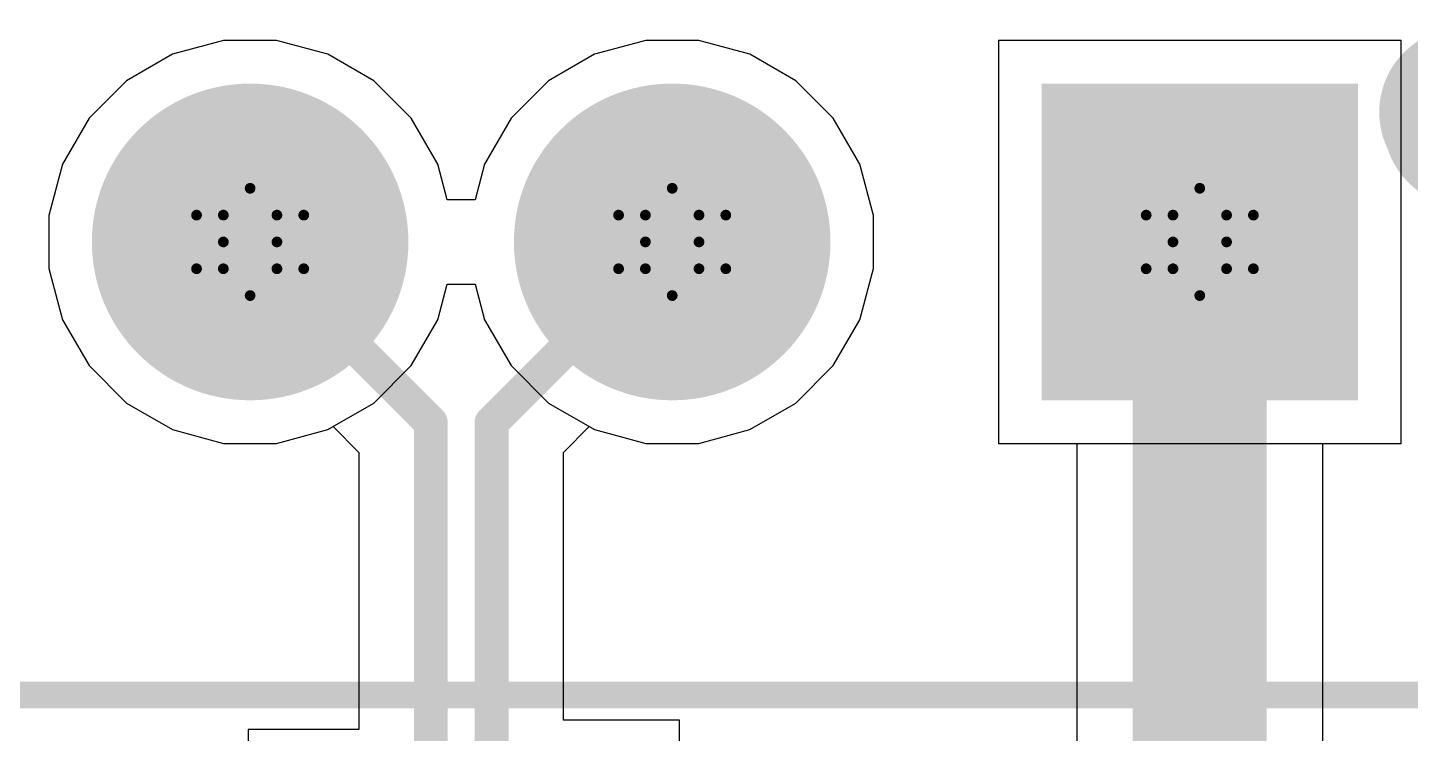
# Model space of a CAD drawing. Header units: inches. Extents: x 0 to 5271, y 0 to 5417.
# Drawn here: x 90.93 to 97.48, y 93.14 to 96.49 of the extents above; entities that cross this region are included whole.
import ezdxf

# ---------------------------------------------------------------- set-up
doc = ezdxf.new("R2010")
doc.units = ezdxf.units.IN
for name, color, linetype in [('Bottom Layer', 5, 'Continuous'), ('Bottom Solder', 6, 'Continuous'), ('Drill Drawing', 1, 'Continuous'), ('L2_GND1', 16, 'Continuous'), ('L3_SIG1', 76, 'Continuous'), ('L4_PWR', 90, 'Continuous'), ('L5_GND2', 156, 'Continuous'), ('L6_SIG2', 130, 'Continuous'), ('L7_GND3', 216, 'Continuous'), ('Mechanical 15', 56, 'Continuous'), ('Multi-Layer', 9, 'Continuous'), ('Pad Holes', 156, 'Continuous'), ('Top Layer', 1, 'Continuous'), ('Top Overlay', 2, 'Continuous'), ('Top Solder', 216, 'Continuous')]:
    doc.layers.add(name, color=color, linetype=linetype)

# ---------------------------------------------------------------- blocks, each defined once
blk = doc.blocks.new('U224_081N_1BR61_529')
at = {"layer": 'Bottom Layer'}
blk.add_hatch(color=5, dxfattribs=at).paths.add_polyline_path([(-4.20001954, 3.0250003), (-2.80002234, 3.0250003), (-2.80002234, 1.6250031), (-4.20001954, 1.6250031)])
h = blk.add_hatch(color=5, dxfattribs=at)
edge = h.paths.add_edge_path()
edge.add_arc((-1.00000054, 2.3250017), 0.6999985999999999, 0, 360)
h = blk.add_hatch(color=5, dxfattribs=at)
edge = h.paths.add_edge_path()
edge.add_arc((0.99999546, 2.3250017), 0.6999985999999999, 0, 360)
at = {"layer": 'Bottom Solder'}
blk.add_hatch(color=6, dxfattribs=at).paths.add_polyline_path([(-4.25003214, 3.0750129), (-2.75000974, 3.0750129), (-2.75000974, 1.5749905), (-4.25003214, 1.5749905)])
h = blk.add_hatch(color=6, dxfattribs=at)
edge = h.paths.add_edge_path()
edge.add_arc((-1.00000054, 2.3250017), 0.7500111999999999, 0, 360)
h = blk.add_hatch(color=6, dxfattribs=at)
edge = h.paths.add_edge_path()
edge.add_arc((0.99999546, 2.3250017), 0.7500111999999999, 0, 360)
at = {"layer": 'L2_GND1'}
blk.add_hatch(color=16, dxfattribs=at).paths.add_polyline_path([(-4.20001954, 3.0250003), (-2.80002234, 3.0250003), (-2.80002234, 1.6250031), (-4.20001954, 1.6250031)])
h = blk.add_hatch(color=16, dxfattribs=at)
edge = h.paths.add_edge_path()
edge.add_arc((-1.00000054, 2.3250017), 0.6999985999999999, 0, 360)
h = blk.add_hatch(color=16, dxfattribs=at)
edge = h.paths.add_edge_path()
edge.add_arc((0.99999546, 2.3250017), 0.6999985999999999, 0, 360)
at = {"layer": 'L3_SIG1'}
blk.add_hatch(color=76, dxfattribs=at).paths.add_polyline_path([(-4.20001954, 3.0250003), (-2.80002234, 3.0250003), (-2.80002234, 1.6250031), (-4.20001954, 1.6250031)])
h = blk.add_hatch(color=76, dxfattribs=at)
edge = h.paths.add_edge_path()
edge.add_arc((-1.00000054, 2.3250017), 0.6999985999999999, 0, 360)
h = blk.add_hatch(color=76, dxfattribs=at)
edge = h.paths.add_edge_path()
edge.add_arc((0.99999546, 2.3250017), 0.6999985999999999, 0, 360)
at = {"layer": 'L4_PWR'}
blk.add_hatch(color=90, dxfattribs=at).paths.add_polyline_path([(-4.20001954, 3.0250003), (-2.80002234, 3.0250003), (-2.80002234, 1.6250031), (-4.20001954, 1.6250031)])
h = blk.add_hatch(color=90, dxfattribs=at)
edge = h.paths.add_edge_path()
edge.add_arc((-1.00000054, 2.3250017), 0.6999985999999999, 0, 360)
h = blk.add_hatch(color=90, dxfattribs=at)
edge = h.paths.add_edge_path()
edge.add_arc((0.99999546, 2.3250017), 0.6999985999999999, 0, 360)
at = {"layer": 'L5_GND2'}
blk.add_hatch(color=156, dxfattribs=at).paths.add_polyline_path([(-4.20001954, 3.0250003), (-2.80002234, 3.0250003), (-2.80002234, 1.6250031), (-4.20001954, 1.6250031)])
h = blk.add_hatch(color=156, dxfattribs=at)
edge = h.paths.add_edge_path()
edge.add_arc((-1.00000054, 2.3250017), 0.6999985999999999, 0, 360)
h = blk.add_hatch(color=156, dxfattribs=at)
edge = h.paths.add_edge_path()
edge.add_arc((0.99999546, 2.3250017), 0.6999985999999999, 0, 360)
at = {"layer": 'L6_SIG2'}
blk.add_hatch(color=130, dxfattribs=at).paths.add_polyline_path([(-4.20001954, 3.0250003), (-2.80002234, 3.0250003), (-2.80002234, 1.6250031), (-4.20001954, 1.6250031)])
h = blk.add_hatch(color=130, dxfattribs=at)
edge = h.paths.add_edge_path()
edge.add_arc((-1.00000054, 2.3250017), 0.6999985999999999, 0, 360)
h = blk.add_hatch(color=130, dxfattribs=at)
edge = h.paths.add_edge_path()
edge.add_arc((0.99999546, 2.3250017), 0.6999985999999999, 0, 360)
at = {"layer": 'L7_GND3'}
blk.add_hatch(color=216, dxfattribs=at).paths.add_polyline_path([(-4.20001954, 3.0250003), (-2.80002234, 3.0250003), (-2.80002234, 1.6250031), (-4.20001954, 1.6250031)])
h = blk.add_hatch(color=216, dxfattribs=at)
edge = h.paths.add_edge_path()
edge.add_arc((-1.00000054, 2.3250017), 0.6999985999999999, 0, 360)
h = blk.add_hatch(color=216, dxfattribs=at)
edge = h.paths.add_edge_path()
edge.add_arc((0.99999546, 2.3250017), 0.6999985999999999, 0, 360)
at = {"layer": 'Multi-Layer'}
blk.add_hatch(color=9, dxfattribs=at).paths.add_polyline_path([(-4.20001954, 3.0250003), (-2.80002234, 3.0250003), (-2.80002234, 1.6250031), (-4.20001954, 1.6250031)])
h = blk.add_hatch(color=9, dxfattribs=at)
edge = h.paths.add_edge_path()
edge.add_arc((-1.00000054, 2.3250017), 0.6999985999999999, 0, 360)
h = blk.add_hatch(color=9, dxfattribs=at)
edge = h.paths.add_edge_path()
edge.add_arc((0.99999546, 2.3250017), 0.6999985999999999, 0, 360)
at = {"layer": 'Pad Holes'}
h = blk.add_hatch(color=7, dxfattribs=at)
edge = h.paths.add_edge_path()
edge.add_arc((-3.50002094, 2.3250017), 0.3999992, 0, 360)
h = blk.add_hatch(color=7, dxfattribs=at)
edge = h.paths.add_edge_path()
edge.add_arc((-1.00000054, 2.3250017), 0.3999992, 0, 360)
h = blk.add_hatch(color=7, dxfattribs=at)
edge = h.paths.add_edge_path()
edge.add_arc((0.99999546, 2.3250017), 0.3999992, 0, 360)
at = {"layer": 'Top Layer'}
blk.add_hatch(color=1, dxfattribs=at).paths.add_polyline_path([(-4.20001954, 3.0250003), (-2.80002234, 3.0250003), (-2.80002234, 1.6250031), (-4.20001954, 1.6250031)])
h = blk.add_hatch(color=1, dxfattribs=at)
edge = h.paths.add_edge_path()
edge.add_arc((-1.00000054, 2.3250017), 0.6999985999999999, 0, 360)
h = blk.add_hatch(color=1, dxfattribs=at)
edge = h.paths.add_edge_path()
edge.add_arc((0.99999546, 2.3250017), 0.6999985999999999, 0, 360)
at = {"layer": 'Top Solder'}
blk.add_hatch(color=216, dxfattribs=at).paths.add_polyline_path([(-4.25003214, 3.0750129), (-2.75000974, 3.0750129), (-2.75000974, 1.5749905), (-4.25003214, 1.5749905)])
h = blk.add_hatch(color=216, dxfattribs=at)
edge = h.paths.add_edge_path()
edge.add_arc((-1.00000054, 2.3250017), 0.7500111999999999, 0, 360)
h = blk.add_hatch(color=216, dxfattribs=at)
edge = h.paths.add_edge_path()
edge.add_arc((0.99999546, 2.3250017), 0.7500111999999999, 0, 360)
at = {"layer": 'Mechanical 15'}
for points in [[(-4.550155999999999, 1.7100677, 0.3999992, 0.3999992, 1), (-4.949952, 1.7100677, 0.3999992, 0.3999992, 1)], [(-4.650155799999999, 1.7100677, 0.1999996, 0.1999996, 1), (-4.450156199999999, 1.7100677, 0.1999996, 0.1999996, 1)]]:
    blk.add_lwpolyline(points, format="xyseb", close=True, dxfattribs=at)
at = {"layer": 'Top Overlay'}
blk.add_lwpolyline([(6.070597459999999, 4.4703873, 0.127, 0.127, 0), (-6.121402539999999, 4.4703873, 0.127, 0.127, 0)], format="xyseb", dxfattribs=at)
for points in [[(-4.569967999999999, 1.7598517, 0.3999992, 0.3999992, 1), (-4.969764, 1.7598517, 0.3999992, 0.3999992, 1)], [(-4.669967799999999, 1.7598517, 0.1999996, 0.1999996, 1), (-4.469968199999999, 1.7598517, 0.1999996, 0.1999996, 1)]]:
    blk.add_lwpolyline(points, format="xyseb", close=True, dxfattribs=at)

msp = doc.modelspace()

# ---------------------------------------------------------------- linework, layer by layer
at = {"layer": 'Bottom Layer'}
for p, q in [((91.85440353999999, 96.42498368), (91.61177004, 96.35996983999999)), ((92.10559429999999, 96.42498368), (91.85440353999999, 96.42498368)), ((92.34822779999999, 96.35996983999999), (92.10559429999999, 96.42498368)), ((93.85439953999999, 96.42498368), (93.61176603999999, 96.35996983999999)), ((94.10559029999999, 96.42498368), (93.85439953999999, 96.42498368)), ((94.3482238, 96.35996983999999), (94.10559029999999, 96.42498368)), ((97.43401391999998, 96.42498368), (95.52601672, 96.42498368)), ((95.52601672, 96.42498368), (95.52601672, 94.51698648)), ((97.43401391999998, 94.51698648), (97.43401391999998, 96.42498368)), ((91.61177004, 96.35996983999999), (91.3942292, 96.23437445999998)), ((92.56576864, 96.23437445999998), (92.34822779999999, 96.35996983999999)), ((93.61176603999999, 96.35996983999999), (93.3942252, 96.23437445999998)), ((94.56576464, 96.23437445999998), (94.3482238, 96.35996983999999)), ((91.3942292, 96.23437445999998), (91.21660954, 96.0567548)), ((92.74338829999999, 96.0567548), (92.56576864, 96.23437445999998)), ((93.3942252, 96.23437445999998), (93.21660554, 96.0567548)), ((94.7433843, 96.0567548), (94.56576464, 96.23437445999998)), ((91.21660954, 96.0567548), (91.09101416, 95.83921396)), ((92.86898368, 95.83921396), (92.74338829999999, 96.0567548)), ((93.21660554, 96.0567548), (93.09101016, 95.83921396)), ((94.86897968, 95.83921396), (94.7433843, 96.0567548)), ((91.09101416, 95.83921396), (91.02600032, 95.59658046)), ((92.91425663999999, 95.6702557), (92.86898368, 95.83921396)), ((93.09101016, 95.83921396), (93.04573719999999, 95.6702557)), ((94.93399351999999, 95.59658046), (94.86897968, 95.83921396)), ((93.04573719999999, 95.6702557), (92.91425663999999, 95.6702557)), ((91.02600032, 95.59658046), (91.02600032, 95.3453897)), ((94.93399351999999, 95.3453897), (94.93399351999999, 95.59658046)), ((91.02600032, 95.3453897), (91.09101416, 95.1027562)), ((94.86897968, 95.1027562), (94.93399351999999, 95.3453897)), ((92.86898368, 95.1027562), (92.91425663999999, 95.27171446)), ((92.91425663999999, 95.27171446), (93.04573719999999, 95.27171446)), ((93.04573719999999, 95.27171446), (93.09101016, 95.1027562)), ((91.09101416, 95.1027562), (91.21660954, 94.88521535999999)), ((92.74338829999999, 94.88521535999999), (92.86898368, 95.1027562)), ((93.09101016, 95.1027562), (93.21660554, 94.88521535999999)), ((94.7433843, 94.88521535999999), (94.86897968, 95.1027562)), ((91.21660954, 94.88521535999999), (91.3942292, 94.70759569999998)), ((92.56576864, 94.70759569999998), (92.74338829999999, 94.88521535999999)), ((93.21660554, 94.88521535999999), (93.3942252, 94.70759569999998)), ((94.56576464, 94.70759569999998), (94.7433843, 94.88521535999999)), ((91.3942292, 94.70759569999998), (91.61177004, 94.58200031999999)), ((92.34822779999999, 94.58200031999999), (92.56576864, 94.70759569999998)), ((93.3942252, 94.70759569999998), (93.61176603999999, 94.58200031999999)), ((94.3482238, 94.58200031999999), (94.56576464, 94.70759569999998)), ((91.61177004, 94.58200031999999), (91.85440353999999, 94.51698648)), ((92.10559429999999, 94.51698648), (92.34822779999999, 94.58200031999999)), ((93.61176603999999, 94.58200031999999), (93.85439953999999, 94.51698648)), ((94.10559029999999, 94.51698648), (94.3482238, 94.58200031999999)), ((91.85440353999999, 94.51698648), (92.10559429999999, 94.51698648)), ((93.85439953999999, 94.51698648), (94.10559029999999, 94.51698648)), ((95.52601672, 94.51698648), (97.43401391999998, 94.51698648))]:
    msp.add_line(p, q, dxfattribs=at)
at = {"layer": 'Drill Drawing'}
for points in [[(91.85299891999999, 95.59798508, 0.0508, 0.0508, 0), (91.97999891999999, 95.72498508, 0.0508, 0.0508, 0)], [(91.97999891999999, 95.72498508, 0.0508, 0.0508, 0), (92.10699892, 95.59798508, 0.0508, 0.0508, 0)], [(93.85299492, 95.59798508, 0.0508, 0.0508, 0), (93.97999492, 95.72498508, 0.0508, 0.0508, 0)], [(93.97999492, 95.72498508, 0.0508, 0.0508, 0), (94.10699491999999, 95.59798508, 0.0508, 0.0508, 0)], [(96.35301532, 95.59798508, 0.0508, 0.0508, 0), (96.48001531999999, 95.72498508, 0.0508, 0.0508, 0)], [(96.48001531999999, 95.72498508, 0.0508, 0.0508, 0), (96.60701531999999, 95.59798508, 0.0508, 0.0508, 0)], [(91.72599892, 95.59798508, 0.0508, 0.0508, 0), (91.85299891999999, 95.47098507999999, 0.0508, 0.0508, 0)], [(91.72599892, 95.59798508, 0.0508, 0.0508, 0), (91.85299891999999, 95.59798508, 0.0508, 0.0508, 0)], [(92.10699892, 95.59798508, 0.0508, 0.0508, 0), (92.23399891999999, 95.59798508, 0.0508, 0.0508, 0)], [(92.10699892, 95.47098507999999, 0.0508, 0.0508, 0), (92.23399891999999, 95.59798508, 0.0508, 0.0508, 0)], [(93.72599491999999, 95.59798508, 0.0508, 0.0508, 0), (93.85299492, 95.47098507999999, 0.0508, 0.0508, 0)], [(93.72599491999999, 95.59798508, 0.0508, 0.0508, 0), (93.85299492, 95.59798508, 0.0508, 0.0508, 0)], [(94.10699491999999, 95.59798508, 0.0508, 0.0508, 0), (94.23399491999999, 95.59798508, 0.0508, 0.0508, 0)], [(94.10699491999999, 95.47098507999999, 0.0508, 0.0508, 0), (94.23399491999999, 95.59798508, 0.0508, 0.0508, 0)], [(96.22601532, 95.59798508, 0.0508, 0.0508, 0), (96.35301532, 95.47098507999999, 0.0508, 0.0508, 0)], [(96.22601532, 95.59798508, 0.0508, 0.0508, 0), (96.35301532, 95.59798508, 0.0508, 0.0508, 0)], [(96.60701531999999, 95.59798508, 0.0508, 0.0508, 0), (96.73401532, 95.59798508, 0.0508, 0.0508, 0)], [(96.60701531999999, 95.47098507999999, 0.0508, 0.0508, 0), (96.73401532, 95.59798508, 0.0508, 0.0508, 0)], [(91.72599892, 95.34398508, 0.0508, 0.0508, 0), (91.85299891999999, 95.47098507999999, 0.0508, 0.0508, 0)], [(92.10699892, 95.47098507999999, 0.0508, 0.0508, 0), (92.23399891999999, 95.34398508, 0.0508, 0.0508, 0)], [(93.72599491999999, 95.34398508, 0.0508, 0.0508, 0), (93.85299492, 95.47098507999999, 0.0508, 0.0508, 0)], [(94.10699491999999, 95.47098507999999, 0.0508, 0.0508, 0), (94.23399491999999, 95.34398508, 0.0508, 0.0508, 0)], [(96.22601532, 95.34398508, 0.0508, 0.0508, 0), (96.35301532, 95.47098507999999, 0.0508, 0.0508, 0)], [(96.60701531999999, 95.47098507999999, 0.0508, 0.0508, 0), (96.73401532, 95.34398508, 0.0508, 0.0508, 0)], [(91.72599892, 95.34398508, 0.0508, 0.0508, 0), (91.85299891999999, 95.34398508, 0.0508, 0.0508, 0)], [(91.85299891999999, 95.34398508, 0.0508, 0.0508, 0), (91.97999891999999, 95.21698508, 0.0508, 0.0508, 0)], [(91.97999891999999, 95.21698508, 0.0508, 0.0508, 0), (92.10699892, 95.34398508, 0.0508, 0.0508, 0)], [(92.10699892, 95.34398508, 0.0508, 0.0508, 0), (92.23399891999999, 95.34398508, 0.0508, 0.0508, 0)], [(93.72599491999999, 95.34398508, 0.0508, 0.0508, 0), (93.85299492, 95.34398508, 0.0508, 0.0508, 0)], [(93.85299492, 95.34398508, 0.0508, 0.0508, 0), (93.97999492, 95.21698508, 0.0508, 0.0508, 0)], [(93.97999492, 95.21698508, 0.0508, 0.0508, 0), (94.10699491999999, 95.34398508, 0.0508, 0.0508, 0)], [(94.10699491999999, 95.34398508, 0.0508, 0.0508, 0), (94.23399491999999, 95.34398508, 0.0508, 0.0508, 0)], [(96.22601532, 95.34398508, 0.0508, 0.0508, 0), (96.35301532, 95.34398508, 0.0508, 0.0508, 0)], [(96.35301532, 95.34398508, 0.0508, 0.0508, 0), (96.48001531999999, 95.21698508, 0.0508, 0.0508, 0)], [(96.48001531999999, 95.21698508, 0.0508, 0.0508, 0), (96.60701531999999, 95.34398508, 0.0508, 0.0508, 0)], [(96.60701531999999, 95.34398508, 0.0508, 0.0508, 0), (96.73401532, 95.34398508, 0.0508, 0.0508, 0)]]:
    msp.add_lwpolyline(points, format="xyseb", dxfattribs=at)
for points in [[(91.96729891999999, 95.72498508, 0.0254, 0.0254, 1), (91.99269892, 95.72498508, 0.0254, 0.0254, 1)], [(91.96729891999999, 95.72498508, 0.0254, 0.0254, 1), (91.99269892, 95.72498508, 0.0254, 0.0254, 1)], [(93.96729491999999, 95.72498508, 0.0254, 0.0254, 1), (93.99269491999999, 95.72498508, 0.0254, 0.0254, 1)], [(93.96729491999999, 95.72498508, 0.0254, 0.0254, 1), (93.99269491999999, 95.72498508, 0.0254, 0.0254, 1)], [(96.46731531999998, 95.72498508, 0.0254, 0.0254, 1), (96.49271532, 95.72498508, 0.0254, 0.0254, 1)], [(96.46731531999998, 95.72498508, 0.0254, 0.0254, 1), (96.49271532, 95.72498508, 0.0254, 0.0254, 1)], [(91.71329891999999, 95.59798508, 0.0254, 0.0254, 1), (91.73869892, 95.59798508, 0.0254, 0.0254, 1)], [(91.71329891999999, 95.59798508, 0.0254, 0.0254, 1), (91.73869892, 95.59798508, 0.0254, 0.0254, 1)], [(91.84029892, 95.59798508, 0.0254, 0.0254, 1), (91.86569892, 95.59798508, 0.0254, 0.0254, 1)], [(91.84029892, 95.59798508, 0.0254, 0.0254, 1), (91.86569892, 95.59798508, 0.0254, 0.0254, 1)], [(92.09429892, 95.59798508, 0.0254, 0.0254, 1), (92.11969891999999, 95.59798508, 0.0254, 0.0254, 1)], [(92.09429892, 95.59798508, 0.0254, 0.0254, 1), (92.11969891999999, 95.59798508, 0.0254, 0.0254, 1)], [(92.22129892, 95.59798508, 0.0254, 0.0254, 1), (92.24669892, 95.59798508, 0.0254, 0.0254, 1)], [(92.22129892, 95.59798508, 0.0254, 0.0254, 1), (92.24669892, 95.59798508, 0.0254, 0.0254, 1)], [(93.71329492, 95.59798508, 0.0254, 0.0254, 1), (93.73869492, 95.59798508, 0.0254, 0.0254, 1)], [(93.71329492, 95.59798508, 0.0254, 0.0254, 1), (93.73869492, 95.59798508, 0.0254, 0.0254, 1)], [(93.84029491999999, 95.59798508, 0.0254, 0.0254, 1), (93.86569492, 95.59798508, 0.0254, 0.0254, 1)], [(93.84029491999999, 95.59798508, 0.0254, 0.0254, 1), (93.86569492, 95.59798508, 0.0254, 0.0254, 1)], [(94.09429492, 95.59798508, 0.0254, 0.0254, 1), (94.11969492, 95.59798508, 0.0254, 0.0254, 1)], [(94.09429492, 95.59798508, 0.0254, 0.0254, 1), (94.11969492, 95.59798508, 0.0254, 0.0254, 1)], [(94.22129491999999, 95.59798508, 0.0254, 0.0254, 1), (94.24669492, 95.59798508, 0.0254, 0.0254, 1)], [(94.22129491999999, 95.59798508, 0.0254, 0.0254, 1), (94.24669492, 95.59798508, 0.0254, 0.0254, 1)], [(96.21331531999999, 95.59798508, 0.0254, 0.0254, 1), (96.23871532, 95.59798508, 0.0254, 0.0254, 1)], [(96.21331531999999, 95.59798508, 0.0254, 0.0254, 1), (96.23871532, 95.59798508, 0.0254, 0.0254, 1)], [(96.34031531999999, 95.59798508, 0.0254, 0.0254, 1), (96.36571531999999, 95.59798508, 0.0254, 0.0254, 1)], [(96.34031531999999, 95.59798508, 0.0254, 0.0254, 1), (96.36571531999999, 95.59798508, 0.0254, 0.0254, 1)], [(96.59431531999999, 95.59798508, 0.0254, 0.0254, 1), (96.61971532, 95.59798508, 0.0254, 0.0254, 1)], [(96.59431531999999, 95.59798508, 0.0254, 0.0254, 1), (96.61971532, 95.59798508, 0.0254, 0.0254, 1)], [(96.72131532, 95.59798508, 0.0254, 0.0254, 1), (96.74671531999999, 95.59798508, 0.0254, 0.0254, 1)], [(96.72131532, 95.59798508, 0.0254, 0.0254, 1), (96.74671531999999, 95.59798508, 0.0254, 0.0254, 1)], [(91.84029892, 95.47098507999999, 0.0254, 0.0254, 1), (91.86569892, 95.47098507999999, 0.0254, 0.0254, 1)], [(91.84029892, 95.47098507999999, 0.0254, 0.0254, 1), (91.86569892, 95.47098507999999, 0.0254, 0.0254, 1)], [(92.09429892, 95.47098507999999, 0.0254, 0.0254, 1), (92.11969891999999, 95.47098507999999, 0.0254, 0.0254, 1)], [(92.09429892, 95.47098507999999, 0.0254, 0.0254, 1), (92.11969891999999, 95.47098507999999, 0.0254, 0.0254, 1)], [(93.84029491999999, 95.47098507999999, 0.0254, 0.0254, 1), (93.86569492, 95.47098507999999, 0.0254, 0.0254, 1)], [(93.84029491999999, 95.47098507999999, 0.0254, 0.0254, 1), (93.86569492, 95.47098507999999, 0.0254, 0.0254, 1)], [(94.09429492, 95.47098507999999, 0.0254, 0.0254, 1), (94.11969492, 95.47098507999999, 0.0254, 0.0254, 1)], [(94.09429492, 95.47098507999999, 0.0254, 0.0254, 1), (94.11969492, 95.47098507999999, 0.0254, 0.0254, 1)], [(96.34031531999999, 95.47098507999999, 0.0254, 0.0254, 1), (96.36571531999999, 95.47098507999999, 0.0254, 0.0254, 1)], [(96.34031531999999, 95.47098507999999, 0.0254, 0.0254, 1), (96.36571531999999, 95.47098507999999, 0.0254, 0.0254, 1)], [(96.59431531999999, 95.47098507999999, 0.0254, 0.0254, 1), (96.61971532, 95.47098507999999, 0.0254, 0.0254, 1)], [(96.59431531999999, 95.47098507999999, 0.0254, 0.0254, 1), (96.61971532, 95.47098507999999, 0.0254, 0.0254, 1)], [(91.71329891999999, 95.34398508, 0.0254, 0.0254, 1), (91.73869892, 95.34398508, 0.0254, 0.0254, 1)], [(91.71329891999999, 95.34398508, 0.0254, 0.0254, 1), (91.73869892, 95.34398508, 0.0254, 0.0254, 1)], [(91.84029892, 95.34398508, 0.0254, 0.0254, 1), (91.86569892, 95.34398508, 0.0254, 0.0254, 1)], [(91.84029892, 95.34398508, 0.0254, 0.0254, 1), (91.86569892, 95.34398508, 0.0254, 0.0254, 1)], [(92.09429892, 95.34398508, 0.0254, 0.0254, 1), (92.11969891999999, 95.34398508, 0.0254, 0.0254, 1)], [(92.09429892, 95.34398508, 0.0254, 0.0254, 1), (92.11969891999999, 95.34398508, 0.0254, 0.0254, 1)], [(92.22129892, 95.34398508, 0.0254, 0.0254, 1), (92.24669892, 95.34398508, 0.0254, 0.0254, 1)], [(92.22129892, 95.34398508, 0.0254, 0.0254, 1), (92.24669892, 95.34398508, 0.0254, 0.0254, 1)], [(93.71329492, 95.34398508, 0.0254, 0.0254, 1), (93.73869492, 95.34398508, 0.0254, 0.0254, 1)], [(93.71329492, 95.34398508, 0.0254, 0.0254, 1), (93.73869492, 95.34398508, 0.0254, 0.0254, 1)], [(93.84029491999999, 95.34398508, 0.0254, 0.0254, 1), (93.86569492, 95.34398508, 0.0254, 0.0254, 1)], [(93.84029491999999, 95.34398508, 0.0254, 0.0254, 1), (93.86569492, 95.34398508, 0.0254, 0.0254, 1)], [(94.09429492, 95.34398508, 0.0254, 0.0254, 1), (94.11969492, 95.34398508, 0.0254, 0.0254, 1)], [(94.09429492, 95.34398508, 0.0254, 0.0254, 1), (94.11969492, 95.34398508, 0.0254, 0.0254, 1)], [(94.22129491999999, 95.34398508, 0.0254, 0.0254, 1), (94.24669492, 95.34398508, 0.0254, 0.0254, 1)], [(94.22129491999999, 95.34398508, 0.0254, 0.0254, 1), (94.24669492, 95.34398508, 0.0254, 0.0254, 1)], [(96.21331531999999, 95.34398508, 0.0254, 0.0254, 1), (96.23871532, 95.34398508, 0.0254, 0.0254, 1)], [(96.21331531999999, 95.34398508, 0.0254, 0.0254, 1), (96.23871532, 95.34398508, 0.0254, 0.0254, 1)], [(96.34031531999999, 95.34398508, 0.0254, 0.0254, 1), (96.36571531999999, 95.34398508, 0.0254, 0.0254, 1)], [(96.34031531999999, 95.34398508, 0.0254, 0.0254, 1), (96.36571531999999, 95.34398508, 0.0254, 0.0254, 1)], [(96.59431531999999, 95.34398508, 0.0254, 0.0254, 1), (96.61971532, 95.34398508, 0.0254, 0.0254, 1)], [(96.59431531999999, 95.34398508, 0.0254, 0.0254, 1), (96.61971532, 95.34398508, 0.0254, 0.0254, 1)], [(96.72131532, 95.34398508, 0.0254, 0.0254, 1), (96.74671531999999, 95.34398508, 0.0254, 0.0254, 1)], [(96.72131532, 95.34398508, 0.0254, 0.0254, 1), (96.74671531999999, 95.34398508, 0.0254, 0.0254, 1)], [(91.96729891999999, 95.21698508, 0.0254, 0.0254, 1), (91.99269892, 95.21698508, 0.0254, 0.0254, 1)], [(91.96729891999999, 95.21698508, 0.0254, 0.0254, 1), (91.99269892, 95.21698508, 0.0254, 0.0254, 1)], [(93.96729491999999, 95.21698508, 0.0254, 0.0254, 1), (93.99269491999999, 95.21698508, 0.0254, 0.0254, 1)], [(93.96729491999999, 95.21698508, 0.0254, 0.0254, 1), (93.99269491999999, 95.21698508, 0.0254, 0.0254, 1)], [(96.46731531999998, 95.21698508, 0.0254, 0.0254, 1), (96.49271532, 95.21698508, 0.0254, 0.0254, 1)], [(96.46731531999998, 95.21698508, 0.0254, 0.0254, 1), (96.49271532, 95.21698508, 0.0254, 0.0254, 1)]]:
    msp.add_lwpolyline(points, format="xyseb", close=True, dxfattribs=at)
at = {"layer": 'L2_GND1'}
for p, q in [((91.85440353999999, 96.42498368), (91.61177004, 96.35996983999999)), ((92.10559429999999, 96.42498368), (91.85440353999999, 96.42498368)), ((92.34822779999999, 96.35996983999999), (92.10559429999999, 96.42498368)), ((93.85439953999999, 96.42498368), (93.61176603999999, 96.35996983999999)), ((94.10559029999999, 96.42498368), (93.85439953999999, 96.42498368)), ((94.3482238, 96.35996983999999), (94.10559029999999, 96.42498368)), ((97.43401391999998, 96.42498368), (95.52601672, 96.42498368)), ((95.52601672, 96.42498368), (95.52601672, 94.51698648)), ((97.43401391999998, 94.51698648), (97.43401391999998, 96.42498368)), ((91.61177004, 96.35996983999999), (91.3942292, 96.23437445999998)), ((92.56576864, 96.23437445999998), (92.34822779999999, 96.35996983999999)), ((93.61176603999999, 96.35996983999999), (93.3942252, 96.23437445999998)), ((94.56576464, 96.23437445999998), (94.3482238, 96.35996983999999)), ((91.3942292, 96.23437445999998), (91.21660954, 96.0567548)), ((92.74338829999999, 96.0567548), (92.56576864, 96.23437445999998)), ((93.3942252, 96.23437445999998), (93.21660554, 96.0567548)), ((94.7433843, 96.0567548), (94.56576464, 96.23437445999998)), ((91.21660954, 96.0567548), (91.09101416, 95.83921396)), ((92.86898368, 95.83921396), (92.74338829999999, 96.0567548)), ((93.21660554, 96.0567548), (93.09101016, 95.83921396)), ((94.86897968, 95.83921396), (94.7433843, 96.0567548)), ((91.09101416, 95.83921396), (91.02600032, 95.59658046)), ((92.91425663999999, 95.6702557), (92.86898368, 95.83921396)), ((93.09101016, 95.83921396), (93.04573719999999, 95.6702557)), ((94.93399351999999, 95.59658046), (94.86897968, 95.83921396)), ((93.04573719999999, 95.6702557), (92.91425663999999, 95.6702557)), ((91.02600032, 95.59658046), (91.02600032, 95.3453897)), ((94.93399351999999, 95.3453897), (94.93399351999999, 95.59658046)), ((91.02600032, 95.3453897), (91.09101416, 95.1027562)), ((94.86897968, 95.1027562), (94.93399351999999, 95.3453897)), ((92.86898368, 95.1027562), (92.91425663999999, 95.27171446)), ((92.91425663999999, 95.27171446), (93.04573719999999, 95.27171446)), ((93.04573719999999, 95.27171446), (93.09101016, 95.1027562)), ((91.09101416, 95.1027562), (91.21660954, 94.88521535999999)), ((92.74338829999999, 94.88521535999999), (92.86898368, 95.1027562)), ((93.09101016, 95.1027562), (93.21660554, 94.88521535999999)), ((94.7433843, 94.88521535999999), (94.86897968, 95.1027562)), ((91.21660954, 94.88521535999999), (91.3942292, 94.70759569999998)), ((92.56576864, 94.70759569999998), (92.74338829999999, 94.88521535999999)), ((93.21660554, 94.88521535999999), (93.3942252, 94.70759569999998)), ((94.56576464, 94.70759569999998), (94.7433843, 94.88521535999999)), ((91.3942292, 94.70759569999998), (91.61177004, 94.58200031999999)), ((92.34822779999999, 94.58200031999999), (92.56576864, 94.70759569999998)), ((93.3942252, 94.70759569999998), (93.61176603999999, 94.58200031999999)), ((94.3482238, 94.58200031999999), (94.56576464, 94.70759569999998)), ((91.61177004, 94.58200031999999), (91.85440353999999, 94.51698648)), ((92.10559429999999, 94.51698648), (92.34822779999999, 94.58200031999999)), ((93.61176603999999, 94.58200031999999), (93.85439953999999, 94.51698648)), ((94.10559029999999, 94.51698648), (94.3482238, 94.58200031999999)), ((91.85440353999999, 94.51698648), (92.10559429999999, 94.51698648)), ((93.85439953999999, 94.51698648), (94.10559029999999, 94.51698648)), ((95.52601672, 94.51698648), (97.43401391999998, 94.51698648))]:
    msp.add_line(p, q, dxfattribs=at)
at = {"layer": 'L3_SIG1'}
for p, q in [((91.85440353999999, 96.42498368), (91.61177004, 96.35996983999999)), ((92.10559429999999, 96.42498368), (91.85440353999999, 96.42498368)), ((92.34822779999999, 96.35996983999999), (92.10559429999999, 96.42498368)), ((93.85439953999999, 96.42498368), (93.61176603999999, 96.35996983999999)), ((94.10559029999999, 96.42498368), (93.85439953999999, 96.42498368)), ((94.3482238, 96.35996983999999), (94.10559029999999, 96.42498368)), ((97.43401391999998, 96.42498368), (95.52601672, 96.42498368)), ((95.52601672, 96.42498368), (95.52601672, 94.51698648)), ((97.43401391999998, 94.51698648), (97.43401391999998, 96.42498368)), ((91.61177004, 96.35996983999999), (91.3942292, 96.23437445999998)), ((92.56576864, 96.23437445999998), (92.34822779999999, 96.35996983999999)), ((93.61176603999999, 96.35996983999999), (93.3942252, 96.23437445999998)), ((94.56576464, 96.23437445999998), (94.3482238, 96.35996983999999)), ((91.3942292, 96.23437445999998), (91.21660954, 96.0567548)), ((92.74338829999999, 96.0567548), (92.56576864, 96.23437445999998)), ((93.3942252, 96.23437445999998), (93.21660554, 96.0567548)), ((94.7433843, 96.0567548), (94.56576464, 96.23437445999998)), ((91.21660954, 96.0567548), (91.09101416, 95.83921396)), ((92.86898368, 95.83921396), (92.74338829999999, 96.0567548)), ((93.21660554, 96.0567548), (93.09101016, 95.83921396)), ((94.86897968, 95.83921396), (94.7433843, 96.0567548)), ((91.09101416, 95.83921396), (91.02600032, 95.59658046)), ((92.91425663999999, 95.6702557), (92.86898368, 95.83921396)), ((93.09101016, 95.83921396), (93.04573719999999, 95.6702557)), ((94.93399351999999, 95.59658046), (94.86897968, 95.83921396)), ((93.04573719999999, 95.6702557), (92.91425663999999, 95.6702557)), ((91.02600032, 95.59658046), (91.02600032, 95.3453897)), ((94.93399351999999, 95.3453897), (94.93399351999999, 95.59658046)), ((91.02600032, 95.3453897), (91.09101416, 95.1027562)), ((94.86897968, 95.1027562), (94.93399351999999, 95.3453897)), ((92.86898368, 95.1027562), (92.91425663999999, 95.27171446)), ((92.91425663999999, 95.27171446), (93.04573719999999, 95.27171446)), ((93.04573719999999, 95.27171446), (93.09101016, 95.1027562)), ((91.09101416, 95.1027562), (91.21660954, 94.88521535999999)), ((92.74338829999999, 94.88521535999999), (92.86898368, 95.1027562)), ((93.09101016, 95.1027562), (93.21660554, 94.88521535999999)), ((94.7433843, 94.88521535999999), (94.86897968, 95.1027562)), ((91.21660954, 94.88521535999999), (91.3942292, 94.70759569999998)), ((92.56576864, 94.70759569999998), (92.74338829999999, 94.88521535999999)), ((93.21660554, 94.88521535999999), (93.3942252, 94.70759569999998)), ((94.56576464, 94.70759569999998), (94.7433843, 94.88521535999999)), ((91.3942292, 94.70759569999998), (91.61177004, 94.58200031999999)), ((92.34822779999999, 94.58200031999999), (92.56576864, 94.70759569999998)), ((93.3942252, 94.70759569999998), (93.61176603999999, 94.58200031999999)), ((94.3482238, 94.58200031999999), (94.56576464, 94.70759569999998)), ((91.61177004, 94.58200031999999), (91.85440353999999, 94.51698648)), ((92.10559429999999, 94.51698648), (92.34822779999999, 94.58200031999999)), ((93.61176603999999, 94.58200031999999), (93.85439953999999, 94.51698648)), ((94.10559029999999, 94.51698648), (94.3482238, 94.58200031999999)), ((91.85440353999999, 94.51698648), (92.10559429999999, 94.51698648)), ((93.85439953999999, 94.51698648), (94.10559029999999, 94.51698648)), ((95.52601672, 94.51698648), (95.897319, 94.51698648)), ((95.897319, 94.51698648), (95.897319, 91.00729575999999)), ((97.06271164, 90.7659348), (97.06271164, 94.51698648)), ((97.06271164, 94.51698648), (97.43401391999998, 94.51698648))]:
    msp.add_line(p, q, dxfattribs=at)
msp.add_lwpolyline([(96.48001531999999, 90.7659348, 0.635, 0.635, 0), (96.48001531999999, 95.47098507999999, 0.635, 0.635, 0)], format="xyseb", dxfattribs=at)
msp.add_lwpolyline([(96.32126532, 95.47098507999999, 0.3175, 0.3175, 1), (96.63876531999999, 95.47098507999999, 0.3175, 0.3175, 1)], format="xyseb", close=True, dxfattribs=at)
at = {"layer": 'L4_PWR'}
for p, q in [((91.85440353999999, 96.42498368), (91.61177004, 96.35996983999999)), ((92.10559429999999, 96.42498368), (91.85440353999999, 96.42498368)), ((92.34822779999999, 96.35996983999999), (92.10559429999999, 96.42498368)), ((93.85439953999999, 96.42498368), (93.61176603999999, 96.35996983999999)), ((94.10559029999999, 96.42498368), (93.85439953999999, 96.42498368)), ((94.3482238, 96.35996983999999), (94.10559029999999, 96.42498368)), ((97.43401391999998, 96.42498368), (95.52601672, 96.42498368)), ((95.52601672, 96.42498368), (95.52601672, 94.51698648)), ((97.43401391999998, 94.51698648), (97.43401391999998, 96.42498368)), ((91.61177004, 96.35996983999999), (91.3942292, 96.23437445999998)), ((92.56576864, 96.23437445999998), (92.34822779999999, 96.35996983999999)), ((93.61176603999999, 96.35996983999999), (93.3942252, 96.23437445999998)), ((94.56576464, 96.23437445999998), (94.3482238, 96.35996983999999)), ((91.3942292, 96.23437445999998), (91.21660954, 96.0567548)), ((92.74338829999999, 96.0567548), (92.56576864, 96.23437445999998)), ((93.3942252, 96.23437445999998), (93.21660554, 96.0567548)), ((94.7433843, 96.0567548), (94.56576464, 96.23437445999998)), ((91.21660954, 96.0567548), (91.09101416, 95.83921396)), ((92.86898368, 95.83921396), (92.74338829999999, 96.0567548)), ((93.21660554, 96.0567548), (93.09101016, 95.83921396)), ((94.86897968, 95.83921396), (94.7433843, 96.0567548)), ((91.09101416, 95.83921396), (91.02600032, 95.59658046)), ((92.91425663999999, 95.6702557), (92.86898368, 95.83921396)), ((93.09101016, 95.83921396), (93.04573719999999, 95.6702557)), ((94.93399351999999, 95.59658046), (94.86897968, 95.83921396)), ((93.04573719999999, 95.6702557), (92.91425663999999, 95.6702557)), ((91.02600032, 95.59658046), (91.02600032, 95.3453897)), ((94.93399351999999, 95.3453897), (94.93399351999999, 95.59658046)), ((91.02600032, 95.3453897), (91.09101416, 95.1027562)), ((94.86897968, 95.1027562), (94.93399351999999, 95.3453897)), ((92.86898368, 95.1027562), (92.91425663999999, 95.27171446)), ((92.91425663999999, 95.27171446), (93.04573719999999, 95.27171446)), ((93.04573719999999, 95.27171446), (93.09101016, 95.1027562)), ((91.09101416, 95.1027562), (91.21660954, 94.88521535999999)), ((92.74338829999999, 94.88521535999999), (92.86898368, 95.1027562)), ((93.09101016, 95.1027562), (93.21660554, 94.88521535999999)), ((94.7433843, 94.88521535999999), (94.86897968, 95.1027562)), ((91.21660954, 94.88521535999999), (91.3942292, 94.70759569999998)), ((92.56576864, 94.70759569999998), (92.74338829999999, 94.88521535999999)), ((93.21660554, 94.88521535999999), (93.3942252, 94.70759569999998)), ((94.56576464, 94.70759569999998), (94.7433843, 94.88521535999999)), ((91.3942292, 94.70759569999998), (91.61177004, 94.58200031999999)), ((92.34822779999999, 94.58200031999999), (92.56576864, 94.70759569999998)), ((93.3942252, 94.70759569999998), (93.61176603999999, 94.58200031999999)), ((94.3482238, 94.58200031999999), (94.56576464, 94.70759569999998)), ((91.61177004, 94.58200031999999), (91.85440353999999, 94.51698648)), ((92.10559429999999, 94.51698648), (92.34822779999999, 94.58200031999999)), ((93.61176603999999, 94.58200031999999), (93.85439953999999, 94.51698648)), ((94.10559029999999, 94.51698648), (94.3482238, 94.58200031999999)), ((91.85440353999999, 94.51698648), (92.10559429999999, 94.51698648)), ((93.85439953999999, 94.51698648), (94.10559029999999, 94.51698648)), ((95.52601672, 94.51698648), (97.43401391999998, 94.51698648))]:
    msp.add_line(p, q, dxfattribs=at)
at = {"layer": 'L5_GND2'}
for p, q in [((91.85440353999999, 96.42498368), (91.61177004, 96.35996983999999)), ((92.10559429999999, 96.42498368), (91.85440353999999, 96.42498368)), ((92.34822779999999, 96.35996983999999), (92.10559429999999, 96.42498368)), ((93.85439953999999, 96.42498368), (93.61176603999999, 96.35996983999999)), ((94.10559029999999, 96.42498368), (93.85439953999999, 96.42498368)), ((94.3482238, 96.35996983999999), (94.10559029999999, 96.42498368)), ((97.43401391999998, 96.42498368), (95.52601672, 96.42498368)), ((95.52601672, 96.42498368), (95.52601672, 94.51698648)), ((97.43401391999998, 94.51698648), (97.43401391999998, 96.42498368)), ((91.61177004, 96.35996983999999), (91.3942292, 96.23437445999998)), ((92.56576864, 96.23437445999998), (92.34822779999999, 96.35996983999999)), ((93.61176603999999, 96.35996983999999), (93.3942252, 96.23437445999998)), ((94.56576464, 96.23437445999998), (94.3482238, 96.35996983999999)), ((91.3942292, 96.23437445999998), (91.21660954, 96.0567548)), ((92.74338829999999, 96.0567548), (92.56576864, 96.23437445999998)), ((93.3942252, 96.23437445999998), (93.21660554, 96.0567548)), ((94.7433843, 96.0567548), (94.56576464, 96.23437445999998)), ((91.21660954, 96.0567548), (91.09101416, 95.83921396)), ((92.86898368, 95.83921396), (92.74338829999999, 96.0567548)), ((93.21660554, 96.0567548), (93.09101016, 95.83921396)), ((94.86897968, 95.83921396), (94.7433843, 96.0567548)), ((91.09101416, 95.83921396), (91.02600032, 95.59658046)), ((92.91425663999999, 95.6702557), (92.86898368, 95.83921396)), ((93.09101016, 95.83921396), (93.04573719999999, 95.6702557)), ((94.93399351999999, 95.59658046), (94.86897968, 95.83921396)), ((93.04573719999999, 95.6702557), (92.91425663999999, 95.6702557)), ((91.02600032, 95.59658046), (91.02600032, 95.3453897)), ((94.93399351999999, 95.3453897), (94.93399351999999, 95.59658046)), ((91.02600032, 95.3453897), (91.09101416, 95.1027562)), ((94.86897968, 95.1027562), (94.93399351999999, 95.3453897)), ((92.86898368, 95.1027562), (92.91425663999999, 95.27171446)), ((92.91425663999999, 95.27171446), (93.04573719999999, 95.27171446)), ((93.04573719999999, 95.27171446), (93.09101016, 95.1027562)), ((91.09101416, 95.1027562), (91.21660954, 94.88521535999999)), ((92.74338829999999, 94.88521535999999), (92.86898368, 95.1027562)), ((93.09101016, 95.1027562), (93.21660554, 94.88521535999999)), ((94.7433843, 94.88521535999999), (94.86897968, 95.1027562)), ((91.21660954, 94.88521535999999), (91.3942292, 94.70759569999998)), ((92.56576864, 94.70759569999998), (92.74338829999999, 94.88521535999999)), ((93.21660554, 94.88521535999999), (93.3942252, 94.70759569999998)), ((94.56576464, 94.70759569999998), (94.7433843, 94.88521535999999)), ((91.3942292, 94.70759569999998), (91.61177004, 94.58200031999999)), ((92.34822779999999, 94.58200031999999), (92.56576864, 94.70759569999998)), ((93.3942252, 94.70759569999998), (93.61176603999999, 94.58200031999999)), ((94.3482238, 94.58200031999999), (94.56576464, 94.70759569999998)), ((91.61177004, 94.58200031999999), (91.85440353999999, 94.51698648)), ((92.10559429999999, 94.51698648), (92.34822779999999, 94.58200031999999)), ((93.61176603999999, 94.58200031999999), (93.85439953999999, 94.51698648)), ((94.10559029999999, 94.51698648), (94.3482238, 94.58200031999999)), ((91.85440353999999, 94.51698648), (92.10559429999999, 94.51698648)), ((93.85439953999999, 94.51698648), (94.10559029999999, 94.51698648)), ((95.52601672, 94.51698648), (97.43401391999998, 94.51698648))]:
    msp.add_line(p, q, dxfattribs=at)
at = {"layer": 'L6_SIG2'}
for p, q in [((91.85440353999999, 96.42498368), (91.61177004, 96.35996983999999)), ((92.10559429999999, 96.42498368), (91.85440353999999, 96.42498368)), ((92.34822779999999, 96.35996983999999), (92.10559429999999, 96.42498368)), ((93.85439953999999, 96.42498368), (93.61176603999999, 96.35996983999999)), ((94.10559029999999, 96.42498368), (93.85439953999999, 96.42498368)), ((94.3482238, 96.35996983999999), (94.10559029999999, 96.42498368)), ((97.43401391999998, 96.42498368), (95.52601672, 96.42498368)), ((95.52601672, 96.42498368), (95.52601672, 94.51698648)), ((97.43401391999998, 94.51698648), (97.43401391999998, 96.42498368)), ((91.61177004, 96.35996983999999), (91.3942292, 96.23437445999998)), ((92.56576864, 96.23437445999998), (92.34822779999999, 96.35996983999999)), ((93.61176603999999, 96.35996983999999), (93.3942252, 96.23437445999998)), ((94.56576464, 96.23437445999998), (94.3482238, 96.35996983999999)), ((91.3942292, 96.23437445999998), (91.21660954, 96.0567548)), ((92.74338829999999, 96.0567548), (92.56576864, 96.23437445999998)), ((93.3942252, 96.23437445999998), (93.21660554, 96.0567548)), ((94.7433843, 96.0567548), (94.56576464, 96.23437445999998)), ((91.21660954, 96.0567548), (91.09101416, 95.83921396)), ((92.86898368, 95.83921396), (92.74338829999999, 96.0567548)), ((93.21660554, 96.0567548), (93.09101016, 95.83921396)), ((94.86897968, 95.83921396), (94.7433843, 96.0567548)), ((91.09101416, 95.83921396), (91.02600032, 95.59658046)), ((92.91425663999999, 95.6702557), (92.86898368, 95.83921396)), ((93.09101016, 95.83921396), (93.04573719999999, 95.6702557)), ((94.93399351999999, 95.59658046), (94.86897968, 95.83921396)), ((93.04573719999999, 95.6702557), (92.91425663999999, 95.6702557)), ((91.02600032, 95.59658046), (91.02600032, 95.3453897)), ((94.93399351999999, 95.3453897), (94.93399351999999, 95.59658046)), ((91.02600032, 95.3453897), (91.09101416, 95.1027562)), ((94.86897968, 95.1027562), (94.93399351999999, 95.3453897)), ((92.86898368, 95.1027562), (92.91425663999999, 95.27171446)), ((92.91425663999999, 95.27171446), (93.04573719999999, 95.27171446)), ((93.04573719999999, 95.27171446), (93.09101016, 95.1027562)), ((91.09101416, 95.1027562), (91.21660954, 94.88521535999999)), ((92.74338829999999, 94.88521535999999), (92.86898368, 95.1027562)), ((93.09101016, 95.1027562), (93.21660554, 94.88521535999999)), ((94.7433843, 94.88521535999999), (94.86897968, 95.1027562)), ((91.21660954, 94.88521535999999), (91.3942292, 94.70759569999998)), ((92.56576864, 94.70759569999998), (92.74338829999999, 94.88521535999999)), ((93.21660554, 94.88521535999999), (93.3942252, 94.70759569999998)), ((94.56576464, 94.70759569999998), (94.7433843, 94.88521535999999)), ((91.3942292, 94.70759569999998), (91.61177004, 94.58200031999999)), ((92.34822779999999, 94.58200031999999), (92.56576864, 94.70759569999998)), ((93.3942252, 94.70759569999998), (93.61176603999999, 94.58200031999999)), ((94.3482238, 94.58200031999999), (94.56576464, 94.70759569999998)), ((91.61177004, 94.58200031999999), (91.85440353999999, 94.51698648)), ((92.10559429999999, 94.51698648), (92.34822779999999, 94.58200031999999)), ((93.61176603999999, 94.58200031999999), (93.85439953999999, 94.51698648)), ((94.10559029999999, 94.51698648), (94.3482238, 94.58200031999999)), ((91.85440353999999, 94.51698648), (92.10559429999999, 94.51698648)), ((93.85439953999999, 94.51698648), (94.10559029999999, 94.51698648)), ((95.52601672, 94.51698648), (97.43401391999998, 94.51698648))]:
    msp.add_line(p, q, dxfattribs=at)
at = {"layer": 'L7_GND3'}
for p, q in [((91.85440353999999, 96.42498368), (91.61177004, 96.35996983999999)), ((92.10559429999999, 96.42498368), (91.85440353999999, 96.42498368)), ((92.34822779999999, 96.35996983999999), (92.10559429999999, 96.42498368)), ((93.85439953999999, 96.42498368), (93.61176603999999, 96.35996983999999)), ((94.10559029999999, 96.42498368), (93.85439953999999, 96.42498368)), ((94.3482238, 96.35996983999999), (94.10559029999999, 96.42498368)), ((97.43401391999998, 96.42498368), (95.52601672, 96.42498368)), ((95.52601672, 96.42498368), (95.52601672, 94.51698648)), ((97.43401391999998, 94.51698648), (97.43401391999998, 96.42498368)), ((91.61177004, 96.35996983999999), (91.3942292, 96.23437445999998)), ((92.56576864, 96.23437445999998), (92.34822779999999, 96.35996983999999)), ((93.61176603999999, 96.35996983999999), (93.3942252, 96.23437445999998)), ((94.56576464, 96.23437445999998), (94.3482238, 96.35996983999999)), ((91.3942292, 96.23437445999998), (91.21660954, 96.0567548)), ((92.74338829999999, 96.0567548), (92.56576864, 96.23437445999998)), ((93.3942252, 96.23437445999998), (93.21660554, 96.0567548)), ((94.7433843, 96.0567548), (94.56576464, 96.23437445999998)), ((91.21660954, 96.0567548), (91.09101416, 95.83921396)), ((92.86898368, 95.83921396), (92.74338829999999, 96.0567548)), ((93.21660554, 96.0567548), (93.09101016, 95.83921396)), ((94.86897968, 95.83921396), (94.7433843, 96.0567548)), ((91.09101416, 95.83921396), (91.02600032, 95.59658046)), ((92.91425663999999, 95.6702557), (92.86898368, 95.83921396)), ((93.09101016, 95.83921396), (93.04573719999999, 95.6702557)), ((94.93399351999999, 95.59658046), (94.86897968, 95.83921396)), ((93.04573719999999, 95.6702557), (92.91425663999999, 95.6702557)), ((91.02600032, 95.59658046), (91.02600032, 95.3453897)), ((94.93399351999999, 95.3453897), (94.93399351999999, 95.59658046)), ((91.02600032, 95.3453897), (91.09101416, 95.1027562)), ((94.86897968, 95.1027562), (94.93399351999999, 95.3453897)), ((92.86898368, 95.1027562), (92.91425663999999, 95.27171446)), ((92.91425663999999, 95.27171446), (93.04573719999999, 95.27171446)), ((93.04573719999999, 95.27171446), (93.09101016, 95.1027562)), ((91.09101416, 95.1027562), (91.21660954, 94.88521535999999)), ((92.74338829999999, 94.88521535999999), (92.86898368, 95.1027562)), ((93.09101016, 95.1027562), (93.21660554, 94.88521535999999)), ((94.7433843, 94.88521535999999), (94.86897968, 95.1027562)), ((91.21660954, 94.88521535999999), (91.3942292, 94.70759569999998)), ((92.56576864, 94.70759569999998), (92.74338829999999, 94.88521535999999)), ((93.21660554, 94.88521535999999), (93.3942252, 94.70759569999998)), ((94.56576464, 94.70759569999998), (94.7433843, 94.88521535999999)), ((91.3942292, 94.70759569999998), (91.61177004, 94.58200031999999)), ((92.34822779999999, 94.58200031999999), (92.56576864, 94.70759569999998)), ((93.3942252, 94.70759569999998), (93.61176603999999, 94.58200031999999)), ((94.3482238, 94.58200031999999), (94.56576464, 94.70759569999998)), ((91.61177004, 94.58200031999999), (91.85440353999999, 94.51698648)), ((92.10559429999999, 94.51698648), (92.34822779999999, 94.58200031999999)), ((93.61176603999999, 94.58200031999999), (93.85439953999999, 94.51698648)), ((94.10559029999999, 94.51698648), (94.3482238, 94.58200031999999)), ((91.85440353999999, 94.51698648), (92.10559429999999, 94.51698648)), ((93.85439953999999, 94.51698648), (94.10559029999999, 94.51698648)), ((95.52601672, 94.51698648), (97.43401391999998, 94.51698648))]:
    msp.add_line(p, q, dxfattribs=at)
at = {"layer": 'Top Layer'}
for p, q in [((91.85440353999999, 96.42498368), (91.61177004, 96.35996983999999)), ((92.10559429999999, 96.42498368), (91.85440353999999, 96.42498368)), ((92.34822779999999, 96.35996983999999), (92.10559429999999, 96.42498368)), ((93.85439953999999, 96.42498368), (93.61176603999999, 96.35996983999999)), ((94.10559029999999, 96.42498368), (93.85439953999999, 96.42498368)), ((94.3482238, 96.35996983999999), (94.10559029999999, 96.42498368)), ((97.43401391999998, 96.42498368), (95.52601672, 96.42498368)), ((95.52601672, 96.42498368), (95.52601672, 94.51698648)), ((97.43401391999998, 94.51698648), (97.43401391999998, 96.42498368)), ((91.61177004, 96.35996983999999), (91.3942292, 96.23437445999998)), ((92.56576864, 96.23437445999998), (92.34822779999999, 96.35996983999999)), ((93.61176603999999, 96.35996983999999), (93.3942252, 96.23437445999998)), ((94.56576464, 96.23437445999998), (94.3482238, 96.35996983999999)), ((91.3942292, 96.23437445999998), (91.21660954, 96.0567548)), ((92.74338829999999, 96.0567548), (92.56576864, 96.23437445999998)), ((93.3942252, 96.23437445999998), (93.21660554, 96.0567548)), ((94.7433843, 96.0567548), (94.56576464, 96.23437445999998)), ((91.21660954, 96.0567548), (91.09101416, 95.83921396)), ((92.86898368, 95.83921396), (92.74338829999999, 96.0567548)), ((93.21660554, 96.0567548), (93.09101016, 95.83921396)), ((94.86897968, 95.83921396), (94.7433843, 96.0567548)), ((91.09101416, 95.83921396), (91.02600032, 95.59658046)), ((92.91425663999999, 95.6702557), (92.86898368, 95.83921396)), ((93.09101016, 95.83921396), (93.04573719999999, 95.6702557)), ((94.93399351999999, 95.59658046), (94.86897968, 95.83921396)), ((93.04573719999999, 95.6702557), (92.91425663999999, 95.6702557)), ((91.02600032, 95.59658046), (91.02600032, 95.3453897)), ((94.93399351999999, 95.3453897), (94.93399351999999, 95.59658046)), ((91.02600032, 95.3453897), (91.09101416, 95.1027562)), ((94.86897968, 95.1027562), (94.93399351999999, 95.3453897)), ((91.09101416, 95.1027562), (91.21660954, 94.88521535999999)), ((94.7433843, 94.88521535999999), (94.86897968, 95.1027562)), ((91.21660954, 94.88521535999999), (91.3942292, 94.70759569999998)), ((94.56576464, 94.70759569999998), (94.7433843, 94.88521535999999)), ((91.3942292, 94.70759569999998), (91.61177004, 94.58200031999999)), ((94.3482238, 94.58200031999999), (94.56576464, 94.70759569999998)), ((91.61177004, 94.58200031999999), (91.85440353999999, 94.51698648)), ((92.10559429999999, 94.51698648), (92.34822779999999, 94.58200031999999)), ((92.34822779999999, 94.58200031999999), (92.37269561999999, 94.5961278)), ((92.37269561999999, 94.5961278), (92.49516679999999, 94.47365662)), ((93.4648245, 94.47365153999999), (93.58729822, 94.59612526)), ((93.58729822, 94.59612526), (93.61176603999999, 94.58200031999999)), ((93.61176603999999, 94.58200031999999), (93.85439953999999, 94.51698648)), ((94.10559029999999, 94.51698648), (94.3482238, 94.58200031999999)), ((91.85440353999999, 94.51698648), (92.10559429999999, 94.51698648)), ((93.85439953999999, 94.51698648), (94.10559029999999, 94.51698648)), ((95.52601672, 94.51698648), (97.43401391999998, 94.51698648)), ((92.49516679999999, 94.47365662), (92.49516679999999, 93.67579944)), ((93.4648245, 93.55657692), (93.4648245, 94.47365153999999)), ((92.49516679999999, 93.67579944), (92.49516172, 93.67577404)), ((92.49516172, 93.67577404), (92.49516426, 93.67576134)), ((92.49516426, 93.67576134), (92.49516426, 93.16160438)), ((93.46482196, 93.55656422), (93.4648245, 93.55657692)), ((93.46482196, 93.20668938), (93.46482196, 93.55656422)), ((94.0149504, 93.20668938), (93.46482196, 93.20668938)), ((94.0149504, 91.99869077999999), (94.0149504, 93.20668938)), ((92.49516426, 93.16160438), (91.97137307999999, 93.16160438)), ((91.97137307999999, 93.16160438), (91.97137307999999, 91.95360577999999))]:
    msp.add_line(p, q, dxfattribs=at)
for points in [[(91.97999891999999, 95.47098507999999, 0.16077946, 0.16077946, 0), (92.83610592, 94.61487808, 0.16077946, 0.16077946, 0)], [(93.12388537999999, 94.61487554, 0.16077946, 0.16077946, 0), (93.97999492, 95.47098507999999, 0.16077946, 0.16077946, 0)], [(92.83610592, 93.67577657999999, 0.16077946, 0.16077946, 0), (92.83610592, 94.61487808, 0.16077946, 0.16077946, 0)], [(93.12388537999999, 93.55657692, 0.16077946, 0.16077946, 0), (93.12388537999999, 94.61487554, 0.16077946, 0.16077946, 0)], [(92.83610338, 93.67577404, 0.16077946, 0.16077946, 0), (92.83610592, 93.67577657999999, 0.16077946, 0.16077946, 0)], [(92.83610338, 92.88023333999999, 0.16077946, 0.16077946, 0), (92.83610338, 93.67577404, 0.16077946, 0.16077946, 0)], [(93.12388284, 93.55657437999999, 0.16077946, 0.16077946, 0), (93.12388537999999, 93.55657692, 0.16077946, 0.16077946, 0)], [(93.12388284, 92.88023333999999, 0.16077946, 0.16077946, 0), (93.12388284, 93.55657437999999, 0.16077946, 0.16077946, 0)]]:
    msp.add_lwpolyline(points, format="xyseb", dxfattribs=at)
for points in [[(91.93980342, 95.47098507999999, 0.08038846, 0.08038846, 1), (92.02019442, 95.47098507999999, 0.08038846, 0.08038846, 1)], [(93.93979942, 95.47098507999999, 0.08038846, 0.08038846, 1), (94.02019041999999, 95.47098507999999, 0.08038846, 0.08038846, 1)], [(92.79591042, 94.61487808, 0.08038846, 0.08038846, 1), (92.87630142, 94.61487808, 0.08038846, 0.08038846, 1)], [(92.79591042, 94.61487808, 0.08038846, 0.08038846, 1), (92.87630142, 94.61487808, 0.08038846, 0.08038846, 1)], [(93.08368988, 94.61487554, 0.08038846, 0.08038846, 1), (93.16408088, 94.61487554, 0.08038846, 0.08038846, 1)], [(93.08368988, 94.61487554, 0.08038846, 0.08038846, 1), (93.16408088, 94.61487554, 0.08038846, 0.08038846, 1)], [(92.79590787999999, 93.67577404, 0.08038846, 0.08038846, 1), (92.87629888, 93.67577404, 0.08038846, 0.08038846, 1)], [(92.79590787999999, 93.67577404, 0.08038846, 0.08038846, 1), (92.87629888, 93.67577404, 0.08038846, 0.08038846, 1)], [(92.79591042, 93.67577657999999, 0.08038846, 0.08038846, 1), (92.87630142, 93.67577657999999, 0.08038846, 0.08038846, 1)], [(92.79591042, 93.67577657999999, 0.08038846, 0.08038846, 1), (92.87630142, 93.67577657999999, 0.08038846, 0.08038846, 1)], [(93.08368734, 93.55657437999999, 0.08038846, 0.08038846, 1), (93.16407834, 93.55657437999999, 0.08038846, 0.08038846, 1)], [(93.08368734, 93.55657437999999, 0.08038846, 0.08038846, 1), (93.16407834, 93.55657437999999, 0.08038846, 0.08038846, 1)], [(93.08368988, 93.55657692, 0.08038846, 0.08038846, 1), (93.16408088, 93.55657692, 0.08038846, 0.08038846, 1)], [(93.08368988, 93.55657692, 0.08038846, 0.08038846, 1), (93.16408088, 93.55657692, 0.08038846, 0.08038846, 1)]]:
    msp.add_lwpolyline(points, format="xyseb", close=True, dxfattribs=at)

# ---------------------------------------------------------------- block references
at = {"rotation": 180}
msp.add_blockref('U224_081N_1BR61_529', (92.97999438, 97.79598677999999), dxfattribs=at)

doc.saveas('drawing.dxf')
